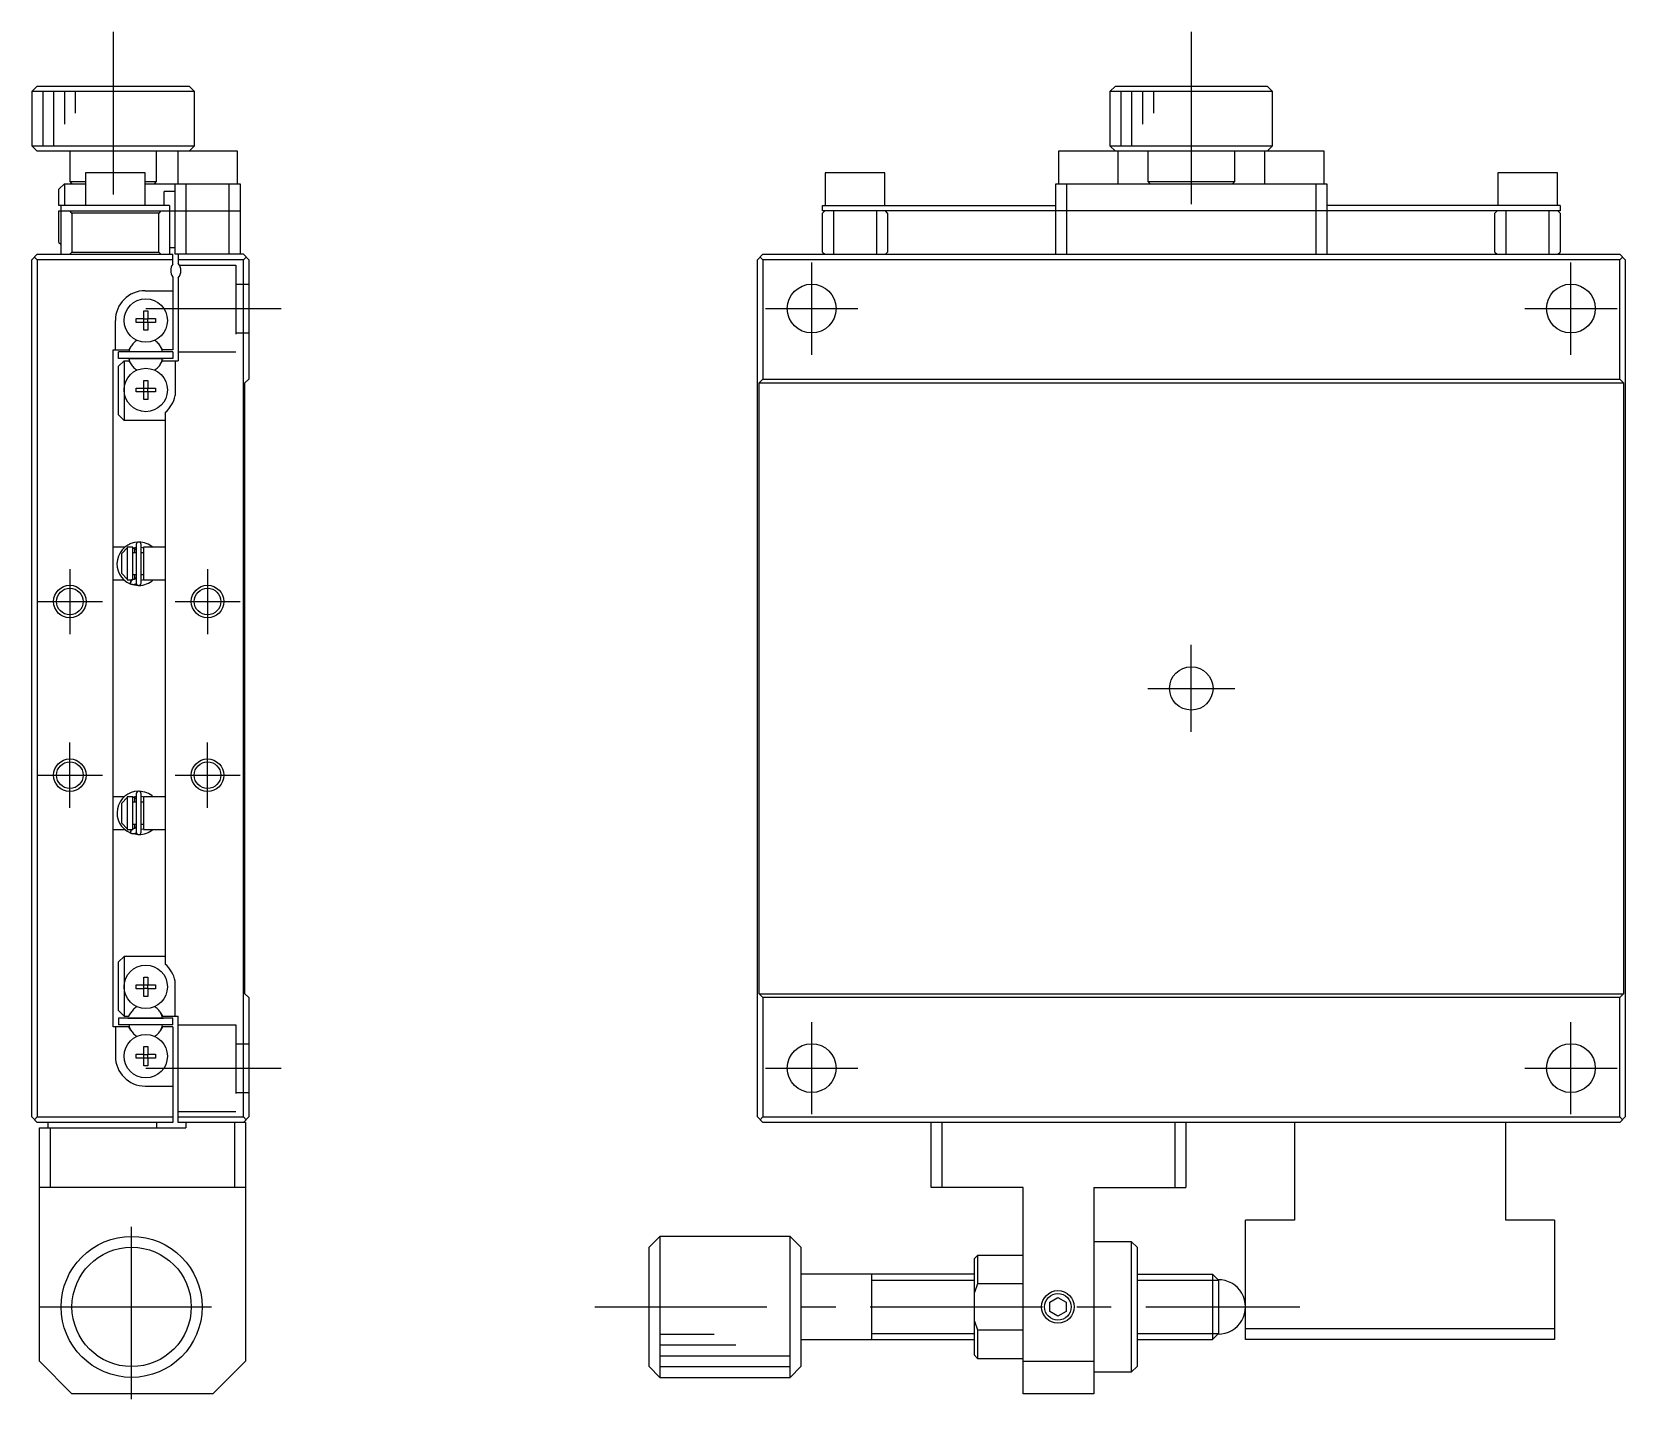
# Model space of a CAD drawing. Extents: x 0 to 327, y -8 to 222.
# Drawn here: x 180 to 326.9, y 55.3 to 181.3 of the extents above; entities that cross this region are included whole.
import ezdxf

# ---------------------------------------------------------------- set-up
doc = ezdxf.new("R2010")
doc.units = 0
doc.header["$LTSCALE"] = 0.5
doc.linetypes.add('CENTER', pattern=[50.8, 31.75, -6.35, 6.35, -6.35])
doc.linetypes.add('DASHED', pattern=[19.05, 12.7, -6.35])
for name, color, linetype in [('MSM_CENTER', 1, 'CENTER'), ('MSM_CONTINUOUS', 7, 'CONTINUOUS'), ('MSM_DASHED', 4, 'DASHED'), ('MSM_NARROW', 5, 'CONTINUOUS')]:
    doc.layers.add(name, color=color, linetype=linetype)

msp = doc.modelspace()

# ---------------------------------------------------------------- linework, layer by layer
at = {"layer": 'MSM_CENTER'}
for p, q in [((187.5, 181.25), (187.5, 166.25)), ((286.905071, 181.25), (286.905071, 165.25)), ((251.905071, 151.5), (251.905071, 160)), ((321.905071, 151.5), (321.905071, 160)), ((190.5, 155.75), (203, 155.75)), ((247.655071, 155.75), (256.155071, 155.75)), ((317.655071, 155.75), (326.155071, 155.75)), ((183.5, 131.750001), (183.5, 125.75)), ((196.2, 131.750001), (196.2, 125.75)), ((180.499999, 128.75), (186.500001, 128.75)), ((193.199999, 128.75), (199.200001, 128.75)), ((286.905071, 116.75), (286.905071, 124.75)), ((282.905071, 120.75), (290.905071, 120.75)), ((183.499998, 109.750001), (183.5, 115.750002)), ((196.199998, 109.750001), (196.2, 115.750002)), ((180.499998, 112.750002), (186.5, 112.750001)), ((193.199998, 112.750002), (199.2, 112.750001)), ((251.905071, 81.5), (251.905071, 90)), ((321.905071, 81.5), (321.905071, 90)), ((190.5, 85.75), (203, 85.75)), ((247.655071, 85.75), (256.155071, 85.75)), ((317.655071, 85.75), (326.155071, 85.75)), ((189.2, 55.25), (189.2, 72.25)), ((180.7, 63.75), (197.7, 63.75)), ((231.905071, 63.75), (296.905071, 63.75))]:
    msp.add_line(p, q, dxfattribs=at)
at = {"layer": 'MSM_CONTINUOUS'}
for p, q in [((180.5, 176.25), (180, 175.75)), ((195, 175.75), (180, 175.75)), ((180, 175.75), (180, 170.75)), ((180.5, 176.25), (194.5, 176.25)), ((195, 175.75), (194.5, 176.25)), ((195, 170.75), (195, 175.75)), ((279.905071, 176.25), (279.405071, 175.75)), ((294.405071, 175.75), (279.405071, 175.75)), ((279.405071, 175.75), (279.405071, 170.75)), ((279.905071, 176.25), (293.905071, 176.25)), ((294.405071, 175.75), (293.905071, 176.25)), ((294.405071, 170.75), (294.405071, 175.75)), ((180, 170.75), (195, 170.75)), ((180, 170.75), (180.5, 170.25)), ((194.5, 170.25), (195, 170.75)), ((279.405071, 170.75), (294.405071, 170.75)), ((279.405071, 170.75), (279.905071, 170.25)), ((293.905071, 170.25), (294.405071, 170.75)), ((198.95, 170.25), (180.5, 170.25)), ((183.5, 170.25), (183.5, 167.45)), ((191.5, 167.45), (191.5, 170.25)), ((193.45, 170.25), (193.45, 167.25)), ((198.95, 167.25), (198.95, 170.25)), ((299.155071, 170.25), (274.655071, 170.25)), ((274.655071, 170.25), (274.655071, 167.25)), ((280.155071, 167.25), (280.155071, 170.25)), ((282.905071, 170.25), (282.905071, 167.45)), ((290.905071, 167.45), (290.905071, 170.25)), ((293.655071, 170.25), (293.655071, 167.25)), ((299.155071, 167.25), (299.155071, 170.25)), ((190.45, 168.25), (184.95, 168.25)), ((184.95, 168.25), (184.95, 165.25)), ((190.45, 165.25), (190.45, 168.25)), ((258.655071, 168.25), (253.155071, 168.25)), ((253.155071, 168.25), (253.155071, 165.25)), ((258.655071, 165.25), (258.655071, 168.25)), ((320.655071, 168.25), (315.155071, 168.25)), ((315.155071, 168.25), (315.155071, 165.25)), ((320.655071, 165.25), (320.655071, 168.25)), ((183, 167.25), (182.5, 166.75)), ((182.5, 165.25), (182.5, 166.75)), ((183, 167.25), (183, 165.25)), ((183, 167.25), (184.95, 167.25)), ((183.5, 167.45), (184.95, 167.45)), ((183.5, 167.45), (183.7, 167.25)), ((190.45, 167.45), (191.499767, 167.45)), ((190.45, 167.25), (199.2, 167.25)), ((191.3, 167.25), (191.5, 167.45)), ((193.2, 166.55), (192.2, 166.55)), ((192.2, 165.25), (192.2, 166.55)), ((193.2, 160.75), (193.2, 167.25)), ((194.2, 167.25), (194.2, 160.75)), ((198.2, 160.75), (198.2, 167.25)), ((199.2, 167.25), (199.2, 160.75)), ((274.405071, 167.25), (299.405071, 167.25)), ((274.405071, 160.75), (274.405071, 167.25)), ((275.405071, 167.25), (275.405071, 160.75)), ((282.905071, 167.45), (290.905071, 167.45)), ((282.905071, 167.45), (283.105071, 167.25)), ((290.705071, 167.25), (290.905071, 167.45)), ((298.405071, 160.75), (298.405071, 167.25)), ((299.405071, 167.25), (299.405071, 160.75)), ((192.7, 165.25), (182.5, 165.25)), ((182.5, 161.85), (182.5, 164.75)), ((182.5, 164.75), (199.2, 164.75)), ((182.7, 160.75), (182.7, 165.25)), ((183.7, 164.55), (183.5, 164.75)), ((183.7, 164.55), (183.7, 160.95)), ((191.7, 164.55), (183.7, 164.55)), ((191.9, 164.75), (191.7, 164.55)), ((191.7, 160.95), (191.7, 164.55)), ((192.7, 165.25), (192.7, 160.75)), ((252.905071, 165.25), (274.405071, 165.25)), ((252.905071, 164.75), (252.905071, 165.25)), ((253.105071, 164.75), (252.905071, 164.55)), ((320.905071, 164.75), (252.905071, 164.75)), ((252.905071, 160.95), (252.905071, 164.55)), ((253.905071, 164.75), (253.905071, 160.75)), ((257.905071, 160.75), (257.905071, 164.75)), ((258.905071, 164.55), (258.705071, 164.75)), ((258.905071, 164.55), (258.905071, 160.95)), ((320.905071, 165.25), (299.405071, 165.25)), ((315.105071, 164.75), (314.905071, 164.55)), ((314.905071, 160.95), (314.905071, 164.55)), ((315.905071, 164.75), (315.905071, 160.75)), ((319.905071, 160.75), (319.905071, 164.75)), ((320.705071, 164.75), (320.905071, 164.55)), ((320.905071, 165.25), (320.905071, 164.75)), ((320.905071, 164.55), (320.905071, 160.95)), ((182.5, 161.85), (182.7, 161.65)), ((180.5, 160.75), (180, 160.25)), ((180, 81.25), (180, 160.25)), ((180.5, 160.25), (180.25, 160.5)), ((180.5, 160.75), (193, 160.75)), ((193, 160.25), (180.5, 160.25)), ((180.5, 160.25), (180.5, 81.25)), ((183.5, 160.75), (183.7, 160.95)), ((183.7, 160.95), (191.7, 160.95)), ((191.7, 160.95), (191.9, 160.75)), ((193.2, 161.35), (192.7, 161.35)), ((193, 159.85), (193, 160.75)), ((199.5, 160.75), (193.2, 160.75)), ((193.5, 160.75), (193.5, 159.911438)), ((199.5, 160.25), (193.5, 160.25)), ((200, 160.25), (199.5, 160.75)), ((199.75, 160.5), (199.5, 160.25)), ((199.5, 81.25), (199.5, 160.25)), ((200, 160.25), (200, 149.25)), ((247.405071, 160.75), (246.905071, 160.25)), ((246.905071, 81.25), (246.905071, 160.25)), ((247.405071, 160.25), (247.155071, 160.5)), ((247.405071, 160.75), (326.405071, 160.75)), ((326.405071, 160.25), (247.405071, 160.25)), ((247.405071, 160.25), (247.405071, 149.25)), ((252.905071, 160.95), (253.105071, 160.75)), ((258.705071, 160.75), (258.905071, 160.95)), ((314.905071, 160.95), (315.105071, 160.75)), ((320.705071, 160.75), (320.905071, 160.95)), ((326.405071, 160.75), (326.905071, 160.25)), ((326.655071, 160.5), (326.405071, 160.25)), ((326.405071, 149.25), (326.405071, 160.25)), ((326.905071, 160.25), (326.905071, 81.25)), ((190.45, 157.4), (193, 157.4)), ((193, 158.65), (193, 151.95)), ((193.5, 158.588562), (193.5, 150.95)), ((187.7, 151.95), (187.7, 154.65)), ((189.613639, 154.47), (189.613639, 154.83)), ((189.613639, 154.83), (190.32, 154.83)), ((190.32, 154.47), (189.613639, 154.47)), ((190.32, 155.536361), (190.68, 155.536361)), ((190.32, 154.83), (190.32, 155.536361)), ((190.330372, 154.819628), (190.32, 154.83)), ((190.330372, 154.480372), (190.32, 154.47)), ((190.32, 153.763639), (190.32, 154.47)), ((190.330372, 154.819628), (190.669628, 154.819628)), ((190.330372, 154.480372), (190.330372, 154.819628)), ((190.669628, 154.480372), (190.330372, 154.480372)), ((190.669628, 154.819628), (190.68, 154.83)), ((190.669628, 154.819628), (190.669628, 154.480372)), ((190.669628, 154.480372), (190.68, 154.47)), ((190.68, 155.536361), (190.68, 154.83)), ((190.68, 154.83), (191.386361, 154.83)), ((190.68, 154.47), (190.68, 153.763639)), ((191.386361, 154.47), (190.68, 154.47)), ((191.386361, 154.83), (191.386361, 154.47)), ((190.68, 153.763639), (190.32, 153.763639)), ((187.5, 89.55), (187.5, 151.95)), ((187.5, 151.95), (188.955588, 151.95)), ((193, 151.75), (188, 151.75)), ((188, 151.15), (188, 151.75)), ((189.125185, 152.24375), (188.955588, 151.95)), ((192.044412, 151.95), (191.874815, 152.24375)), ((193, 151.95), (192.044412, 151.95)), ((193, 151.75), (193, 151.15)), ((193, 151.15), (188, 151.15)), ((188, 150.45), (188.5, 150.95)), ((188, 145.95), (188, 150.45)), ((188.5, 150.95), (188.5, 145.45)), ((188.5, 150.95), (188.955588, 150.95)), ((188.85, 151.149998), (192.15, 151.149998)), ((188.955588, 150.95), (189.125185, 150.65625)), ((191.874815, 150.65625), (192.044412, 150.95)), ((192.044412, 150.95), (193.5, 150.95)), ((193.2, 150.95), (193.2, 147.727985)), ((189.613639, 148.07), (189.613639, 148.43)), ((189.613639, 148.43), (190.32, 148.43)), ((190.32, 149.136361), (190.68, 149.136361)), ((190.32, 148.43), (190.32, 149.136361)), ((190.330372, 148.419628), (190.32, 148.43)), ((190.330372, 148.419628), (190.669628, 148.419628)), ((190.330372, 148.080372), (190.330372, 148.419628)), ((190.669628, 148.419628), (190.68, 148.43)), ((190.669628, 148.419628), (190.669628, 148.080372)), ((190.68, 149.136361), (190.68, 148.43)), ((190.68, 148.43), (191.386361, 148.43)), ((191.386361, 148.43), (191.386361, 148.07)), ((199.65, 148.9), (200, 149.25)), ((199.65, 92.6), (199.65, 148.9)), ((247.055071, 148.9), (247.405071, 149.25)), ((247.055071, 148.9), (326.755071, 148.9)), ((247.055071, 92.6), (247.055071, 148.9)), ((247.405071, 149.25), (326.405071, 149.25)), ((326.405071, 149.25), (326.755071, 148.9)), ((326.755071, 148.9), (326.755071, 92.6)), ((190.32, 148.07), (189.613639, 148.07)), ((190.330372, 148.080372), (190.32, 148.07)), ((190.32, 147.363639), (190.32, 148.07)), ((190.68, 147.363639), (190.32, 147.363639)), ((190.669628, 148.080372), (190.330372, 148.080372)), ((190.669628, 148.080372), (190.68, 148.07)), ((190.68, 148.07), (190.68, 147.363639)), ((191.386361, 148.07), (190.68, 148.07)), ((188.5, 145.45), (188, 145.95)), ((192.3, 145.45), (188.5, 145.45)), ((192.3, 146.170938), (192.3, 95.329062)), ((188.545202, 133.75), (187.5, 133.75)), ((188.3, 133.166515), (188.8, 133.695683)), ((188.8, 133.75), (188.8, 130.75)), ((189.3, 133.75), (188.8, 133.75)), ((189.074, 134.075868), (189.043742, 134.062915)), ((189.068363, 134.072628), (189.064862, 134.072019)), ((189.129271, 134.09743), (189.073528, 134.076795)), ((189.299914, 133.683344), (189.620248, 133.766306)), ((189.3, 130.75), (189.3, 133.75)), ((189.620266, 134.006687), (189.620266, 130.456687)), ((190.070266, 130.456687), (190.070266, 134.006687)), ((190.07032, 133.765979), (190.300092, 133.714396)), ((190.3, 133.75), (190.3, 130.75)), ((192.3, 133.75), (190.3, 133.75)), ((188.3, 131.333485), (188.3, 133.166515)), ((189.299998, 133.677536), (189.313018, 133.679685)), ((189.620266, 133.25), (189.3, 133.25)), ((189.313018, 133.679685), (189.326556, 133.681223)), ((189.326556, 133.681223), (189.34016, 133.682065)), ((189.34016, 133.682065), (189.353792, 133.682208)), ((189.353792, 133.682208), (189.367417, 133.681652)), ((189.367417, 133.681652), (189.380997, 133.680396)), ((189.380997, 133.680396), (189.394495, 133.678446)), ((189.394495, 133.678446), (189.407875, 133.675807)), ((189.407875, 133.675807), (189.421101, 133.672487)), ((189.421101, 133.672487), (189.434138, 133.668497)), ((189.434138, 133.668497), (189.446951, 133.663847)), ((189.446951, 133.663847), (189.459507, 133.658553)), ((189.459507, 133.658553), (189.471774, 133.652631)), ((189.471774, 133.652631), (189.483721, 133.646097)), ((189.483721, 133.646097), (189.495318, 133.638971)), ((189.495318, 133.638971), (189.506535, 133.631273)), ((189.5, 133.25), (189.5, 133.636232)), ((189.506535, 133.631273), (189.517347, 133.623026)), ((189.517347, 133.623026), (189.527726, 133.614252)), ((189.527726, 133.614252), (189.53765, 133.604975)), ((189.53765, 133.604975), (189.547096, 133.595222)), ((189.547096, 133.595222), (189.556041, 133.585016)), ((189.556041, 133.585016), (189.564466, 133.574386)), ((189.564466, 133.574386), (189.572353, 133.563359)), ((189.572353, 133.563359), (189.579685, 133.551963)), ((189.579685, 133.551963), (189.586446, 133.540226)), ((189.586446, 133.540226), (189.592622, 133.528178)), ((189.592622, 133.528178), (189.5982, 133.515848)), ((189.5982, 133.515848), (189.60317, 133.503266)), ((189.60317, 133.503266), (189.607521, 133.490462)), ((189.607521, 133.490462), (189.611244, 133.477466)), ((189.611244, 133.477466), (189.614333, 133.464309)), ((189.614333, 133.464309), (189.616781, 133.451023)), ((189.616781, 133.451023), (189.618584, 133.437637)), ((189.618584, 133.437637), (189.619738, 133.424182)), ((189.619738, 133.424182), (189.620242, 133.410691)), ((189.620242, 133.410691), (189.620266, 133.407136)), ((190.3, 133.25), (190.070266, 133.25)), ((187.5, 130.75), (188.503682, 130.75)), ((188.8, 130.804317), (188.3, 131.333485)), ((188.8, 130.75), (189.3, 130.75)), ((189.140952, 130.647942), (189.193094, 130.750027)), ((189.20356, 130.75), (189.197252, 130.73888)), ((189.304943, 130.784945), (189.299985, 130.785842)), ((189.3, 131.25), (189.620266, 131.25)), ((189.31844, 130.782989), (189.304943, 130.784945)), ((189.332017, 130.781729), (189.31844, 130.782989)), ((189.345639, 130.781168), (189.332017, 130.781729)), ((189.359268, 130.781306), (189.345639, 130.781168)), ((189.372868, 130.782143), (189.359268, 130.781306)), ((189.386402, 130.783674), (189.372868, 130.782143)), ((189.399833, 130.785896), (189.386402, 130.783674)), ((189.413127, 130.7888), (189.399833, 130.785896)), ((189.426249, 130.792376), (189.413127, 130.7888)), ((189.439164, 130.796614), (189.426249, 130.792376)), ((189.451839, 130.801499), (189.439164, 130.796614)), ((189.464244, 130.807017), (189.451839, 130.801499)), ((189.476346, 130.813152), (189.464244, 130.807017)), ((189.488117, 130.819884), (189.476346, 130.813152)), ((189.499527, 130.827196), (189.488117, 130.819884)), ((189.510551, 130.835066), (189.499527, 130.827196)), ((189.5, 130.827276), (189.5, 131.25)), ((189.521163, 130.843472), (189.510551, 130.835066)), ((189.531337, 130.852391), (189.521163, 130.843472)), ((189.541051, 130.8618), (189.531337, 130.852391)), ((189.550284, 130.871675), (189.541051, 130.8618)), ((189.559015, 130.881989), (189.550284, 130.871675)), ((189.567225, 130.892717), (189.559015, 130.881989)), ((189.574896, 130.903831), (189.567225, 130.892717)), ((189.582013, 130.915305), (189.574896, 130.903831)), ((189.588559, 130.92711), (189.582013, 130.915305)), ((189.594521, 130.939218), (189.588559, 130.92711)), ((189.599887, 130.9516), (189.594521, 130.939218)), ((189.604645, 130.964227), (189.599887, 130.9516)), ((189.608786, 130.977069), (189.604645, 130.964227)), ((189.6123, 130.990097), (189.608786, 130.977069)), ((189.615181, 131.00328), (189.6123, 130.990097)), ((189.617423, 131.016587), (189.615181, 131.00328)), ((189.619019, 131.029989), (189.617423, 131.016587)), ((189.619967, 131.043453), (189.619019, 131.029989)), ((189.620266, 131.056239), (189.619967, 131.043453)), ((190.070266, 131.25), (190.3, 131.25)), ((190.30275, 130.749942), (190.070318, 130.697082)), ((190.3, 130.75), (192.3, 130.75)), ((189.031406, 130.405907), (189.071054, 130.38875)), ((189.064633, 130.391385), (189.140952, 130.647942)), ((189.069668, 130.402972), (189.069572, 130.397228)), ((189.069572, 130.397228), (189.070019, 130.392666)), ((189.070309, 130.409864), (189.069668, 130.402972)), ((189.070019, 130.392666), (189.072675, 130.387077)), ((189.07149, 130.417862), (189.070309, 130.409864)), ((189.073205, 130.426918), (189.07149, 130.417862)), ((189.072675, 130.387077), (189.073528, 130.38658)), ((189.075442, 130.436978), (189.073205, 130.426918)), ((189.073528, 130.38658), (189.105115, 130.374243)), ((189.078188, 130.447982), (189.075442, 130.436978)), ((189.081428, 130.459863), (189.078188, 130.447982)), ((189.085141, 130.47255), (189.081428, 130.459863)), ((189.089305, 130.485968), (189.085141, 130.47255)), ((189.093896, 130.500034), (189.089305, 130.485968)), ((189.098885, 130.514666), (189.093896, 130.500034)), ((189.104243, 130.529775), (189.098885, 130.514666)), ((189.109937, 130.54527), (189.104243, 130.529775)), ((189.105115, 130.374243), (189.139047, 130.362857)), ((189.115934, 130.561059), (189.109937, 130.54527)), ((189.122197, 130.577046), (189.115934, 130.561059)), ((189.12869, 130.593137), (189.122197, 130.577046)), ((189.125362, 130.366904), (189.816609, 130.233155)), ((189.135371, 130.609233), (189.12869, 130.593137)), ((189.142203, 130.625239), (189.135371, 130.609233)), ((189.139047, 130.362857), (189.173496, 130.353182)), ((189.149143, 130.641059), (189.142203, 130.625239)), ((189.156151, 130.656597), (189.149143, 130.641059)), ((189.163183, 130.67176), (189.156151, 130.656597)), ((189.170198, 130.686458), (189.163183, 130.67176)), ((189.177154, 130.700602), (189.170198, 130.686458)), ((189.173496, 130.353182), (189.208375, 130.345242)), ((189.184009, 130.714107), (189.177154, 130.700602)), ((189.190722, 130.726892), (189.184009, 130.714107)), ((189.197252, 130.73888), (189.190722, 130.726892)), ((189.208375, 130.345242), (189.243599, 130.339054)), ((189.243599, 130.339054), (189.279082, 130.334635)), ((189.279082, 130.334635), (189.314737, 130.331993)), ((189.314737, 130.331993), (189.350477, 130.331136)), ((189.350477, 130.331136), (189.386214, 130.332065)), ((189.386214, 130.332065), (189.421861, 130.334777)), ((189.421861, 130.334777), (189.457331, 130.339266)), ((189.457331, 130.339266), (189.492538, 130.345521)), ((189.492538, 130.345521), (189.527395, 130.353527)), ((189.527395, 130.353527), (189.561817, 130.363265)), ((189.561817, 130.363265), (189.595721, 130.37471)), ((189.595721, 130.37471), (189.629022, 130.387837)), ((189.629022, 130.387837), (189.630853, 130.388615)), ((188.511749, 110.75), (187.5, 110.75)), ((188.3, 110.166515), (188.8, 110.695683)), ((188.8, 110.75), (188.8, 107.75)), ((189.3, 110.75), (188.8, 110.75)), ((189.083229, 111.113551), (189.044997, 111.097085)), ((189.077592, 111.110312), (189.07409, 111.109702)), ((189.1385, 111.135113), (189.082757, 111.114478)), ((189.299969, 110.717546), (189.629477, 110.803989)), ((189.299984, 110.713286), (189.30881, 110.715139)), ((189.3, 107.75), (189.3, 110.75)), ((189.629494, 110.25), (189.3, 110.25)), ((189.30881, 110.715139), (189.322246, 110.717368)), ((189.322246, 110.717368), (189.335784, 110.718907)), ((189.335784, 110.718907), (189.349388, 110.719749)), ((189.349388, 110.719749), (189.363021, 110.719892)), ((189.363021, 110.719892), (189.376646, 110.719335)), ((189.376646, 110.719335), (189.390225, 110.71808)), ((189.390225, 110.71808), (189.403723, 110.71613)), ((189.403723, 110.71613), (189.417103, 110.713491)), ((189.417103, 110.713491), (189.430329, 110.710171)), ((189.430329, 110.710171), (189.443366, 110.70618)), ((189.443366, 110.70618), (189.45618, 110.701531)), ((189.45618, 110.701531), (189.468736, 110.696237)), ((189.468736, 110.696237), (189.481003, 110.690314)), ((189.481003, 110.690314), (189.49295, 110.68378)), ((189.49295, 110.68378), (189.504546, 110.676654)), ((189.5, 110.25), (189.5, 110.679668)), ((189.504546, 110.676654), (189.515764, 110.668957)), ((189.515764, 110.668957), (189.526575, 110.660709)), ((189.526575, 110.660709), (189.536955, 110.651935)), ((189.536955, 110.651935), (189.546879, 110.642659)), ((189.546879, 110.642659), (189.556324, 110.632905)), ((189.556324, 110.632905), (189.565269, 110.6227)), ((189.565269, 110.6227), (189.573695, 110.61207)), ((189.573695, 110.61207), (189.581581, 110.601043)), ((189.581581, 110.601043), (189.588913, 110.589646)), ((189.588913, 110.589646), (189.595674, 110.57791)), ((189.595674, 110.57791), (189.60185, 110.565862)), ((189.60185, 110.565862), (189.607429, 110.553531)), ((189.607429, 110.553531), (189.612398, 110.540949)), ((189.612398, 110.540949), (189.616749, 110.528145)), ((189.616749, 110.528145), (189.620473, 110.51515)), ((189.620473, 110.51515), (189.623561, 110.501993)), ((189.623561, 110.501993), (189.626009, 110.488706)), ((189.626009, 110.488706), (189.627812, 110.47532)), ((189.627812, 110.47532), (189.628966, 110.461866)), ((189.628966, 110.461866), (189.62947, 110.448374)), ((189.62947, 110.448374), (189.629494, 110.444819)), ((189.629494, 111.044371), (189.629494, 107.494371)), ((190.079494, 107.494371), (190.079494, 111.044371)), ((190.3, 110.25), (190.079494, 110.25)), ((190.079548, 110.803663), (190.300169, 110.754844)), ((190.3, 110.75), (190.3, 107.75)), ((192.3, 110.75), (190.3, 110.75)), ((190.300169, 110.754844), (190.315323, 110.750234)), ((188.3, 108.333485), (188.3, 110.166515)), ((187.5, 107.75), (188.555669, 107.75)), ((188.8, 107.804317), (188.3, 108.333485)), ((188.8, 107.75), (189.3, 107.75)), ((189.040634, 107.44359), (189.073975, 107.429094)), ((189.073862, 107.429068), (189.15018, 107.685626)), ((189.073975, 107.429094), (189.093851, 107.420799)), ((189.078906, 107.440813), (189.078802, 107.434842)), ((189.078802, 107.434842), (189.079286, 107.430147)), ((189.079596, 107.448019), (189.078906, 107.440813)), ((189.079286, 107.430147), (189.081904, 107.424761)), ((189.080868, 107.456414), (189.079596, 107.448019)), ((189.082714, 107.465944), (189.080868, 107.456414)), ((189.081904, 107.424761), (189.082757, 107.424264)), ((189.085121, 107.476548), (189.082714, 107.465944)), ((189.082757, 107.424264), (189.114344, 107.411927)), ((189.088074, 107.488156), (189.085121, 107.476548)), ((189.091555, 107.500693), (189.088074, 107.488156)), ((189.09554, 107.514079), (189.091555, 107.500693)), ((189.100003, 107.528227), (189.09554, 107.514079)), ((189.104917, 107.543045), (189.100003, 107.528227)), ((189.110249, 107.558438), (189.104917, 107.543045)), ((189.115964, 107.574305), (189.110249, 107.558438)), ((189.114344, 107.411927), (189.148275, 107.400541)), ((189.122026, 107.590545), (189.115964, 107.574305)), ((189.128395, 107.607052), (189.122026, 107.590545)), ((189.13503, 107.62372), (189.128395, 107.607052)), ((189.134591, 107.404587), (189.825837, 107.270838)), ((189.141889, 107.64044), (189.13503, 107.62372)), ((189.148926, 107.657104), (189.141889, 107.64044)), ((189.148275, 107.400541), (189.182724, 107.390866)), ((189.156097, 107.673605), (189.148926, 107.657104)), ((189.15018, 107.685626), (189.181354, 107.750009)), ((189.163355, 107.689836), (189.156097, 107.673605)), ((189.170653, 107.705692), (189.163355, 107.689836)), ((189.177944, 107.721071), (189.170653, 107.705692)), ((189.18518, 107.735872), (189.177944, 107.721071)), ((189.182724, 107.390866), (189.217603, 107.382925)), ((189.192316, 107.75), (189.18518, 107.735872)), ((189.217603, 107.382925), (189.252828, 107.376738)), ((189.252828, 107.376738), (189.288311, 107.372318)), ((189.288311, 107.372318), (189.323966, 107.369677)), ((189.300792, 107.825273), (189.299996, 107.825453)), ((189.3, 108.25), (189.629494, 108.25)), ((189.314171, 107.822628), (189.300792, 107.825273)), ((189.327668, 107.820673), (189.314171, 107.822628)), ((189.323966, 107.369677), (189.359705, 107.36882)), ((189.341246, 107.819413), (189.327668, 107.820673)), ((189.354868, 107.818851), (189.341246, 107.819413)), ((189.368497, 107.818989), (189.354868, 107.818851)), ((189.359705, 107.36882), (189.395442, 107.369748)), ((189.382097, 107.819826), (189.368497, 107.818989)), ((189.39563, 107.821358), (189.382097, 107.819826)), ((189.395442, 107.369748), (189.43109, 107.37246)), ((189.409062, 107.82358), (189.39563, 107.821358)), ((189.422356, 107.826483), (189.409062, 107.82358)), ((189.435477, 107.83006), (189.422356, 107.826483)), ((189.43109, 107.37246), (189.46656, 107.376949)), ((189.448392, 107.834297), (189.435477, 107.83006)), ((189.461068, 107.839183), (189.448392, 107.834297)), ((189.473472, 107.844701), (189.461068, 107.839183)), ((189.46656, 107.376949), (189.501767, 107.383205)), ((189.485575, 107.850835), (189.473472, 107.844701)), ((189.497345, 107.857568), (189.485575, 107.850835)), ((189.508756, 107.864879), (189.497345, 107.857568)), ((189.5, 107.858855), (189.5, 108.25)), ((189.501767, 107.383205), (189.536624, 107.391211)), ((189.51978, 107.872749), (189.508756, 107.864879)), ((189.530391, 107.881155), (189.51978, 107.872749)), ((189.540566, 107.890075), (189.530391, 107.881155)), ((189.536624, 107.391211), (189.571046, 107.400948)), ((189.55028, 107.899484), (189.540566, 107.890075)), ((189.559513, 107.909359), (189.55028, 107.899484)), ((189.568244, 107.919673), (189.559513, 107.909359)), ((189.576454, 107.9304), (189.568244, 107.919673)), ((189.571046, 107.400948), (189.604949, 107.412394)), ((189.584125, 107.941515), (189.576454, 107.9304)), ((189.591241, 107.952988), (189.584125, 107.941515)), ((189.597787, 107.964794), (189.591241, 107.952988)), ((189.603749, 107.976902), (189.597787, 107.964794)), ((189.609115, 107.989284), (189.603749, 107.976902)), ((189.604949, 107.412394), (189.63825, 107.425521)), ((189.613874, 108.001911), (189.609115, 107.989284)), ((189.618014, 108.014753), (189.613874, 108.001911)), ((189.621529, 108.027781), (189.618014, 108.014753)), ((189.62441, 108.040963), (189.621529, 108.027781)), ((189.626651, 108.054271), (189.62441, 108.040963)), ((189.628248, 108.067672), (189.626651, 108.054271)), ((189.629196, 108.081137), (189.628248, 108.067672)), ((189.629494, 108.093923), (189.629196, 108.081137)), ((189.63825, 107.425521), (189.640081, 107.426299)), ((190.079494, 108.25), (190.3, 108.25)), ((190.300051, 107.783984), (190.079546, 107.734766)), ((190.3, 107.75), (192.3, 107.75)), ((188, 95.55), (188.5, 96.05)), ((188, 91.05), (188, 95.55)), ((188.5, 96.05), (188.5, 90.55)), ((192.3, 96.05), (188.5, 96.05)), ((190.32, 94.136361), (190.68, 94.136361)), ((190.32, 93.43), (190.32, 94.136361)), ((190.68, 94.136361), (190.68, 93.43)), ((189.613639, 93.07), (189.613639, 93.43)), ((189.613639, 93.43), (190.32, 93.43)), ((190.32, 93.07), (189.613639, 93.07)), ((190.330372, 93.419628), (190.32, 93.43)), ((190.330372, 93.080372), (190.32, 93.07)), ((190.32, 92.363639), (190.32, 93.07)), ((190.330372, 93.419628), (190.669628, 93.419628)), ((190.330372, 93.080372), (190.330372, 93.419628)), ((190.669628, 93.080372), (190.330372, 93.080372)), ((190.669628, 93.419628), (190.68, 93.43)), ((190.669628, 93.419628), (190.669628, 93.080372)), ((190.669628, 93.080372), (190.68, 93.07)), ((190.68, 93.43), (191.386361, 93.43)), ((190.68, 93.07), (190.68, 92.363639)), ((191.386361, 93.07), (190.68, 93.07)), ((191.386361, 93.43), (191.386361, 93.07)), ((193.2, 90.55), (193.2, 93.772015)), ((200, 92.25), (199.65, 92.6)), ((247.055071, 92.6), (326.755071, 92.6)), ((247.405071, 92.25), (247.055071, 92.6)), ((326.755071, 92.6), (326.405071, 92.25)), ((190.68, 92.363639), (190.32, 92.363639)), ((200, 92.25), (200, 81.25)), ((326.405071, 92.25), (247.405071, 92.25)), ((247.405071, 92.25), (247.405071, 81.25)), ((326.405071, 81.25), (326.405071, 92.25)), ((188.5, 90.55), (188, 91.05)), ((193, 90.35), (188, 90.35)), ((188, 90.35), (188, 89.75)), ((193, 89.75), (188, 89.75)), ((188.5, 90.55), (188.955588, 90.55)), ((188.85, 90.350002), (192.15, 90.350002)), ((188.955588, 90.55), (189.125185, 90.84375)), ((191.874815, 90.84375), (192.044412, 90.55)), ((192.044412, 90.55), (193.5, 90.55)), ((193, 89.75), (193, 90.35)), ((193.5, 80.75), (193.5, 90.55)), ((188.955588, 89.55), (187.5, 89.55)), ((187.7, 89.55), (187.7, 86.85)), ((189.125185, 89.25625), (188.955588, 89.55)), ((192.044412, 89.55), (191.874815, 89.25625)), ((193, 89.55), (192.044412, 89.55)), ((193, 89.55), (193, 80.75)), ((189.613639, 86.67), (189.613639, 87.03)), ((189.613639, 87.03), (190.32, 87.03)), ((190.32, 87.736361), (190.68, 87.736361)), ((190.32, 87.03), (190.32, 87.736361)), ((190.330372, 87.019628), (190.32, 87.03)), ((190.330372, 86.680372), (190.32, 86.67)), ((190.330372, 87.019628), (190.669628, 87.019628)), ((190.330372, 86.680372), (190.330372, 87.019628)), ((190.669628, 86.680372), (190.330372, 86.680372)), ((190.669628, 87.019628), (190.68, 87.03)), ((190.669628, 87.019628), (190.669628, 86.680372)), ((190.669628, 86.680372), (190.68, 86.67)), ((190.68, 87.736361), (190.68, 87.03)), ((190.68, 87.03), (191.386361, 87.03)), ((191.386361, 87.03), (191.386361, 86.67)), ((190.32, 86.67), (189.613639, 86.67)), ((190.32, 85.963639), (190.32, 86.67)), ((190.68, 85.963639), (190.32, 85.963639)), ((190.68, 86.67), (190.68, 85.963639)), ((191.386361, 86.67), (190.68, 86.67)), ((190.45, 84.1), (193, 84.1)), ((180.5, 80.75), (180, 81.25)), ((180.25, 81), (180.5, 81.25)), ((180.5, 81.25), (193, 81.25)), ((193.5, 81.25), (199.5, 81.25)), ((199.5, 81.25), (199.75, 81)), ((199.5, 80.75), (200, 81.25)), ((246.905071, 81.25), (247.405071, 80.75)), ((247.155071, 81), (247.405071, 81.25)), ((247.405071, 81.25), (326.405071, 81.25)), ((326.905071, 81.25), (326.405071, 80.75)), ((326.405071, 81.25), (326.655071, 81)), ((193, 80.75), (180.5, 80.75)), ((180.7, 80.25), (194.2, 80.25)), ((180.7, 58.75), (180.7, 80.25)), ((181.5, 80.25), (181.5, 80.75)), ((181.7, 80.25), (181.7, 74.75)), ((191.5, 80.75), (191.5, 80.25)), ((199.7, 80.75), (193.5, 80.75)), ((194.2, 80.75), (194.2, 80.25)), ((198.7, 74.75), (198.7, 80.75)), ((199.7, 80.75), (199.7, 58.75)), ((326.405071, 80.75), (247.405071, 80.75)), ((262.905071, 74.75), (262.905071, 80.75)), ((263.905071, 80.75), (263.905071, 74.75)), ((285.405071, 74.75), (285.405071, 80.75)), ((286.405071, 80.75), (286.405071, 74.75)), ((296.405071, 80.75), (296.405071, 71.75)), ((315.905071, 71.75), (315.905071, 80.75)), ((199.7, 74.75), (180.7, 74.75)), ((271.405071, 74.75), (262.905071, 74.75)), ((271.405071, 55.75), (271.405071, 74.75)), ((277.905071, 74.75), (286.405071, 74.75)), ((277.905071, 74.75), (277.905071, 55.75)), ((296.405071, 71.75), (291.905071, 71.75)), ((291.905071, 60.75), (291.905071, 71.75)), ((320.405071, 71.75), (315.905071, 71.75)), ((320.405071, 71.75), (320.405071, 60.75)), ((237.905071, 70.25), (236.905071, 69.25)), ((236.905071, 58.25), (236.905071, 69.25)), ((237.905071, 70.25), (237.905071, 57.25)), ((249.905071, 70.25), (237.905071, 70.25)), ((249.905071, 57.25), (249.905071, 70.25)), ((250.905071, 69.25), (249.905071, 70.25)), ((250.905071, 69.25), (250.905071, 58.25)), ((281.405071, 69.75), (277.905071, 69.75)), ((281.405071, 57.75), (281.405071, 69.75)), ((281.905071, 69.25), (281.405071, 69.75)), ((281.905071, 69.25), (281.905071, 58.25)), ((267.205071, 68.5), (266.905071, 68.2)), ((266.905071, 59.3), (266.905071, 68.2)), ((267.205071, 68.5), (267.205071, 65.87132)), ((271.405071, 68.5), (267.205071, 68.5)), ((266.905051, 66.75), (250.905071, 66.75)), ((257.405071, 66.750005), (257.405071, 60.749995)), ((281.905071, 66.75), (288.863571, 66.75)), ((288.863571, 66.75), (288.863571, 60.75)), ((289.405071, 66.2085), (288.863571, 66.75)), ((289.405071, 66.2085), (289.405071, 61.2915)), ((267.205071, 65.87132), (266.905071, 65.069091)), ((271.405071, 65.87132), (267.205071, 65.87132)), ((273.855071, 64.183013), (274.605071, 64.616025)), ((273.855071, 63.316987), (273.855071, 64.183013)), ((274.605071, 62.883975), (273.855071, 63.316987)), ((274.605071, 64.616025), (275.355071, 64.183013)), ((275.355071, 63.316987), (274.605071, 62.883975)), ((275.355071, 64.183013), (275.355071, 63.316987)), ((266.905071, 62.430909), (267.205071, 61.62868)), ((291.905071, 61.75), (320.405071, 61.75)), ((250.905071, 60.75), (266.905051, 60.75)), ((267.205071, 61.62868), (267.205071, 59)), ((267.205071, 61.62868), (271.405071, 61.62868)), ((281.905071, 60.75), (288.863571, 60.75)), ((288.863571, 60.75), (289.405071, 61.2915)), ((320.405071, 60.75), (291.905071, 60.75)), ((266.905071, 59.3), (267.205071, 59)), ((267.205071, 59), (271.405071, 59)), ((180.7, 58.75), (183.7, 55.75)), ((196.7, 55.75), (199.7, 58.75)), ((236.905071, 58.25), (237.905071, 57.25)), ((249.905071, 57.25), (250.905071, 58.25)), ((271.405071, 58.75), (277.905071, 58.75)), ((277.905071, 57.75), (281.405071, 57.75)), ((281.405071, 57.75), (281.905071, 58.25)), ((237.905071, 57.25), (249.905071, 57.25)), ((196.7, 55.75), (183.7, 55.75)), ((277.905071, 55.75), (271.405071, 55.75))]:
    msp.add_line(p, q, dxfattribs=at)
for centre, radius in [((251.905071, 155.75), 2.25), ((321.905071, 155.75), 2.25), ((190.5, 154.65), 2), ((190.5, 148.25), 2), ((183.5, 128.75), 1.2295), ((196.2, 128.75), 1.2295), ((286.905071, 120.75), 2), ((183.499999, 112.750002), 1.2295), ((196.199999, 112.750002), 1.2295), ((190.5, 93.25), 2), ((190.5, 86.85), 2), ((251.905071, 85.75), 2.25), ((321.905071, 85.75), 2.25), ((189.2, 63.75), 6.5), ((189.2, 63.75), 5.5), ((274.605071, 63.75), 1.2295)]:
    msp.add_circle(centre, radius, dxfattribs=at)
for centre, radius, start, end in [((193.8, 159.25), 1, 143.130102, 216.869898), ((192.75, 159.25), 1, 318.590378, 41.409622), ((190.45, 154.65), 2.75, 90, 180), ((190.615, 151.33519), 1.75, 121.886504, 135.004406), ((190.5, 151.449999), 1.5875, 120.433182, 134.999975), ((190.5, 151.449999), 1.5875, 45.000025, 59.566818), ((190.385, 151.33519), 1.75, 44.995594, 58.113496), ((190.5, 151.449999), 1.5875, 150, 169.106989), ((190.5, 151.45), 1.5875, 135, 150), ((190.5, 151.45), 1.5875, 30, 45), ((190.5, 151.449999), 1.5875, 10.893011, 30), ((190.5, 151.449999), 1.5875, 190.893022, 210), ((190.5, 151.45), 1.5875, 210, 225), ((190.5, 151.449999), 1.5875, 224.999975, 239.566737), ((190.615, 151.56481), 1.75, 224.995594, 238.113496), ((190.5, 151.449999), 1.5875, 300.433263, 315.000025), ((190.385, 151.56481), 1.75, 301.886504, 315.004406), ((190.5, 151.45), 1.5875, 315, 330), ((190.5, 151.449999), 1.5875, 330.000031, 349.10691), ((190.5, 148.25), 2.75, 310.885193, 349.057501), ((189.845625, 132.231527), 1.998953, 90.830461, 247.286566), ((189.845266, 134.006687), 0.225, 0, 180), ((189.846775, 132.236351), 1.994033, 49.400601, 89.230412), ((189.843753, 132.235529), 2.002667, 270.777946, 312.110892), ((189.845266, 130.456687), 0.225, 180, 0), ((189.854854, 109.26921), 1.998953, 90.830461, 247.286566), ((189.854494, 111.044371), 0.225, 0, 180), ((189.856113, 109.273955), 1.994111, 47.758977, 89.233591), ((189.854494, 107.494371), 0.225, 180, 0), ((189.852793, 109.274162), 2.003618, 270.78297, 310.460387), ((190.5, 93.25), 2.75, 10.942499, 49.114807), ((190.5, 90.05), 1.5875, 135, 150), ((190.5, 90.050001), 1.5875, 120.433263, 135.000025), ((190.615, 89.93519), 1.75, 121.886504, 135.004406), ((190.5, 90.050001), 1.5875, 44.999975, 59.566737), ((190.385, 89.93519), 1.75, 44.995594, 58.113496), ((190.5, 90.05), 1.5875, 30, 45), ((190.5, 90.050001), 1.5875, 190.893089, 210), ((190.5, 90.050001), 1.5875, 10.89309, 30), ((190.5, 90.050001), 1.5875, 329.999969, 349.106958), ((190.5, 90.05), 1.5875, 210, 225), ((190.615, 90.16481), 1.75, 224.995594, 238.113496), ((190.5, 90.050001), 1.5875, 225.000025, 239.566818), ((190.5, 90.050001), 1.5875, 300.433182, 314.999975), ((190.385, 90.16481), 1.75, 301.886504, 315.004406), ((190.5, 90.05), 1.5875, 315, 330), ((190.45, 86.85), 2.75, 180, 270), ((289.405071, 63.75), 2.5, 269.05661378, 90.94339598)]:
    msp.add_arc(centre, radius, start, end, dxfattribs=at)
at = {"layer": 'MSM_DASHED'}
for p, q in [((193.616025, 159.75), (198.8, 159.75)), ((198.8, 159.75), (198.8, 151.75)), ((198.8, 158), (200, 158)), ((198.8, 153.5), (200, 153.5)), ((193.5, 151.75), (198.8, 151.75)), ((193.5, 89.75), (198.8, 89.75)), ((198.8, 89.75), (198.8, 81.75)), ((198.8, 88), (200, 88)), ((198.8, 83.5), (200, 83.5)), ((193.5, 81.75), (198.8, 81.75))]:
    msp.add_line(p, q, dxfattribs=at)
at = {"layer": 'MSM_NARROW'}
for p, q in [((181, 175.75), (181, 170.75)), ((182, 175.75), (182, 170.75)), ((183, 175.75), (183, 172.75)), ((184, 175.75), (184, 173.75)), ((280.405071, 175.75), (280.405071, 170.75)), ((281.405071, 175.75), (281.405071, 170.75)), ((282.405071, 175.75), (282.405071, 172.75)), ((283.405071, 175.75), (283.405071, 173.75)), ((257.405071, 66.2085), (266.905071, 66.2085)), ((281.905071, 66.2085), (289.405071, 66.2085)), ((237.905071, 61.25), (242.905071, 61.25)), ((237.905071, 60.25), (244.905071, 60.25)), ((257.405071, 61.2915), (266.905071, 61.2915)), ((281.905071, 61.2915), (289.405071, 61.2915)), ((237.905071, 59.25), (249.905071, 59.25)), ((237.905071, 58.25), (249.905071, 58.25))]:
    msp.add_line(p, q, dxfattribs=at)
for centre in [(183.5, 128.75), (196.2, 128.75), (183.499999, 112.750002), (196.199999, 112.750002), (274.605071, 63.75)]:
    msp.add_circle(centre, 1.5, dxfattribs=at)

doc.saveas('drawing.dxf')
